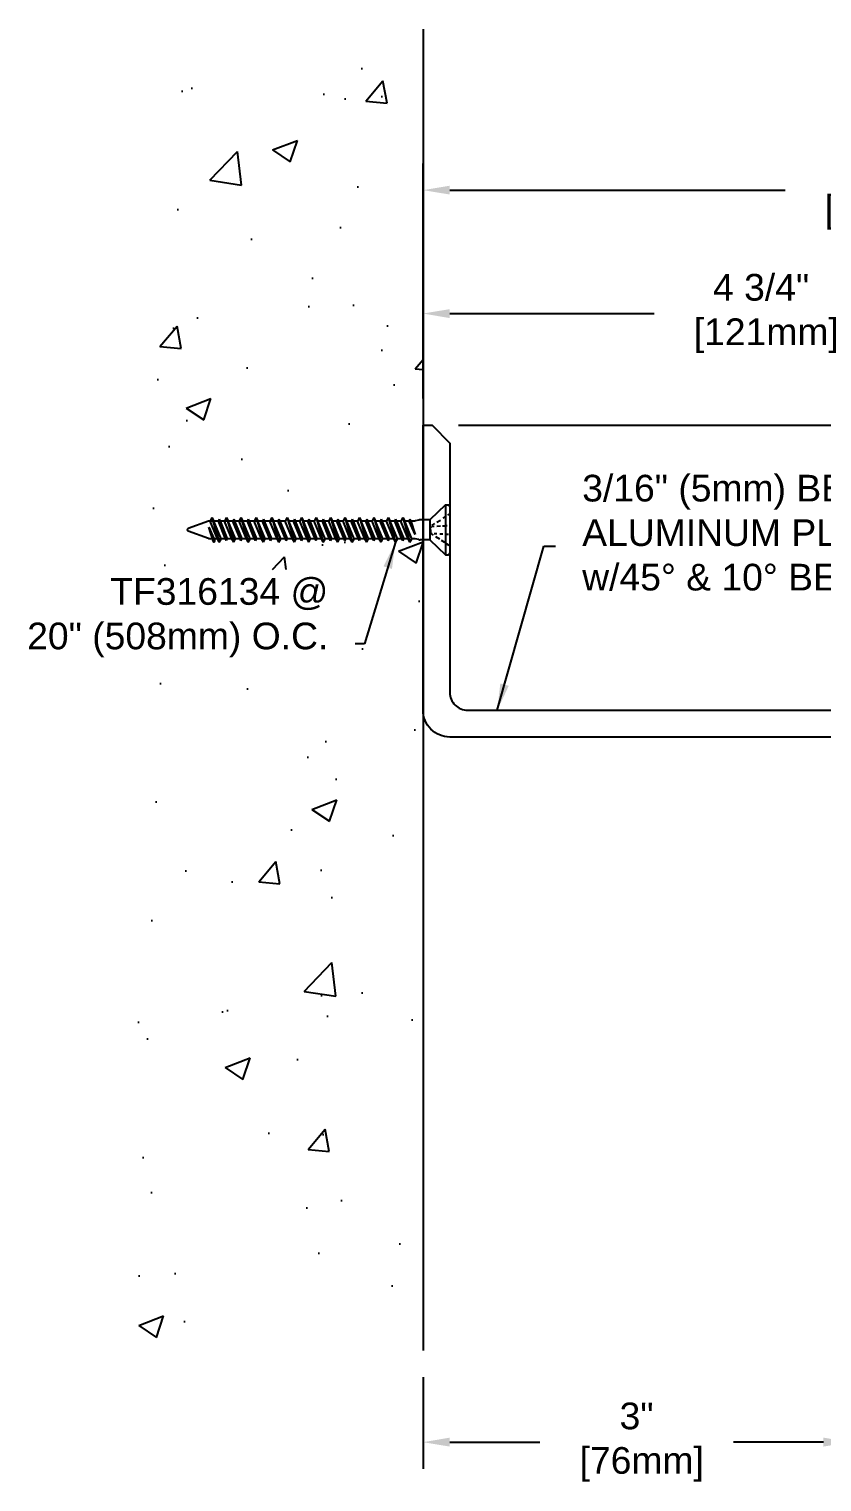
# Model space of a CAD drawing. Header units: inches. Extents: x 3.1 to 36.6, y -1.1 to 9.4.
# Drawn here: x 3.07 to 8.64, y -0.92 to 9.28 of the extents above; entities that cross this region are included whole.
import ezdxf

# ---------------------------------------------------------------- set-up
doc = ezdxf.new("R2010")
doc.units = ezdxf.units.IN
doc.header["$MEASUREMENT"] = 0
for name, color, linetype in [('Anchors', 4, 'Continuous'), ('Conditions', 1, 'Continuous'), ('Dimensions', 3, 'Continuous'), ('Metals', 7, 'Continuous'), ('Text', 2, 'Continuous')]:
    doc.layers.add(name, color=color, linetype=linetype)
doc.styles.add('Arial', font='arial.ttf')
doc.dimstyles.new('Arial', dxfattribs={"dimtxt": 0.1875, "dimasz": 0.1875, "dimexe": 0.1875, "dimexo": 0.1875, "dimgap": 0.1875, "dimtad": 0, "dimtih": 1, "dimtoh": 1, "dimdec": 4, "dimzin": 0, "dimdsep": 46, "dimlunit": 4, "dimtxsty": 'Arial', "dimcen": 0.1875, "dimadec": 0, "dimazin": 0, "dimtfac": 1, "dimtdec": 4, "dimtofl": 0, "dimtmove": 0, "dimatfit": 3, "dimfxl": 0, "dimfrac": 2, "dimtolj": 1, "dimtzin": 0, "dimarcsym": 0})

# ---------------------------------------------------------------- blocks, each defined once
blk = doc.blocks.new('*D8')
at = {"layer": 'Defpoints', "color": 0}
for p in [(12.432, 8.152), (5.842, 6.5), (12.432, 4.5)]:
    blk.add_point(p, dxfattribs=at)
at = {"layer": 'Dimensions', "color": 0, "lineweight": -2}
for p, q in [((5.842, 6.688), (5.842, 8.339)), ((12.432, 4.688), (12.432, 8.339)), ((6.03, 8.152), (8.385, 8.152)), ((12.245, 8.152), (9.89, 8.152))]:
    blk.add_line(p, q, dxfattribs=at)
at = {"layer": 'Dimensions', "color": 0}
for points in [[(6.03, 8.183), (6.03, 8.121), (5.842, 8.152)], [(12.245, 8.183), (12.245, 8.121), (12.432, 8.152)]]:
    blk.add_solid(points, dxfattribs=at)
at = {"layer": 'Dimensions', "color": 0, "insert": (9.137, 8.152), "char_height": 0.1875, "attachment_point": 5, "style": 'Arial'}
blk.add_mtext('\\A1;6 9/16"\\P [167mm]', dxfattribs=at)
blk = doc.blocks.new('*D9')
at = {"layer": 'Defpoints', "color": 0}
for p in [(10.592, 7.285), (5.842, 6.5), (10.592, 4.373)]:
    blk.add_point(p, dxfattribs=at)
at = {"layer": 'Dimensions', "color": 0, "lineweight": -2}
for p, q in [((5.842, 6.688), (5.842, 7.472)), ((10.592, 4.56), (10.592, 7.472)), ((6.03, 7.285), (7.465, 7.285)), ((10.405, 7.285), (8.97, 7.285))]:
    blk.add_line(p, q, dxfattribs=at)
at = {"layer": 'Dimensions', "color": 0}
for points in [[(6.03, 7.316), (6.03, 7.253), (5.842, 7.285)], [(10.405, 7.316), (10.405, 7.253), (10.592, 7.285)]]:
    blk.add_solid(points, dxfattribs=at)
at = {"layer": 'Dimensions', "color": 0, "insert": (8.217, 7.285), "char_height": 0.1875, "attachment_point": 5, "style": 'Arial'}
blk.add_mtext('\\A1;4 3/4"\\P [121mm]', dxfattribs=at)
blk = doc.blocks.new('*D10')
at = {"layer": 'Defpoints', "color": 0}
for p in [(5.842, 0), (8.842, 0), (8.842, -0.644)]:
    blk.add_point(p, dxfattribs=at)
at = {"layer": 'Dimensions', "color": 0, "lineweight": -2}
for p, q in [((5.842, -0.188), (5.842, -0.831)), ((8.842, -0.188), (8.842, -0.831)), ((6.03, -0.644), (6.663, -0.644)), ((8.655, -0.644), (8.022, -0.644))]:
    blk.add_line(p, q, dxfattribs=at)
at = {"layer": 'Dimensions', "color": 0}
for points in [[(6.03, -0.612), (6.03, -0.675), (5.842, -0.644)], [(8.655, -0.612), (8.655, -0.675), (8.842, -0.644)]]:
    blk.add_solid(points, dxfattribs=at)
at = {"layer": 'Dimensions', "color": 0, "insert": (7.342, -0.644), "char_height": 0.1875, "attachment_point": 5, "style": 'Arial'}
blk.add_mtext('\\A1;3"\\P [76mm]', dxfattribs=at)
blk = doc.blocks.new('*D19')
at = {"layer": 'Defpoints', "color": 0}
for p in [(5.905, 6.5), (12.432, 4.5), (13.084, 4.5)]:
    blk.add_point(p, dxfattribs=at)
at = {"layer": 'Dimensions', "color": 0, "lineweight": -2}
for p, q in [((6.092, 6.5), (13.272, 6.5)), ((13.084, 6.312), (13.084, 5.964)), ((13.084, 4.688), (13.084, 5.036)), ((12.62, 4.5), (13.272, 4.5))]:
    blk.add_line(p, q, dxfattribs=at)
at = {"layer": 'Dimensions', "color": 0}
for points in [[(13.053, 6.312), (13.115, 6.312), (13.084, 6.5)], [(13.053, 4.688), (13.115, 4.688), (13.084, 4.5)]]:
    blk.add_solid(points, dxfattribs=at)
at = {"layer": 'Dimensions', "color": 0, "insert": (13.084, 5.5), "char_height": 0.1875, "attachment_point": 5, "style": 'Arial'}
blk.add_mtext('\\A1;2"\\P [51mm]', dxfattribs=at)
blk = doc.blocks.new('TF316134')
for p, q in [((-0.163, 0), (0.163, 0)), ((-0.104, -0.013), (-0.113, 0)), ((-0.176, -0.029), (-0.175, -0.01)), ((-0.176, -0.029), (0.176, -0.029)), ((-0.176, -0.029), (-0.07, -0.141)), ((-0.082, -0.047), (-0.091, -0.032)), ((-0.053, -0.09), (-0.069, -0.066)), ((-0.031, -0.005), (-0.031, 0)), ((-0.03, -0.026), (-0.03, -0.019)), ((-0.028, -0.051), (-0.029, -0.032)), ((-0.026, -0.091), (-0.028, -0.065)), ((0.025, -0.11), (0.026, -0.09)), ((0.027, -0.07), (0.029, -0.048)), ((0.03, -0.026), (0.031, -0.008)), ((0.066, -0.071), (0.049, -0.098)), ((0.07, -0.141), (0.176, -0.029)), ((0.09, -0.035), (0.075, -0.058)), ((0.11, -0.005), (0.098, -0.022)), ((0.176, -0.029), (0.175, -0.01)), ((-0.07, -0.141), (0.07, -0.141)), ((-0.07, -0.141), (-0.07, -0.208)), ((-0.031, -0.125), (-0.044, -0.104)), ((-0.024, -0.126), (-0.025, -0.11)), ((-0.024, -0.135), (-0.011, -0.135)), ((-0.002, -0.135), (0.018, -0.135)), ((0.037, -0.115), (0.024, -0.135)), ((0.024, -0.135), (0.025, -0.125)), ((0.07, -0.141), (0.07, -0.208)), ((-0.086, -0.33), (0.086, -0.28)), ((-0.074, -0.28), (0.032, -0.243)), ((-0.074, -0.28), (-0.062, -0.273)), ((-0.074, -0.28), (-0.062, -0.286)), ((-0.069, -0.218), (-0.063, -0.244)), ((-0.062, -0.273), (0.032, -0.243)), ((0.032, -0.243), (-0.062, -0.286)), ((-0.062, -0.253), (-0.062, -0.273)), ((0.062, -0.267), (-0.062, -0.317)), ((-0.062, -0.286), (-0.062, -0.317)), ((0.062, -0.293), (-0.062, -0.343)), ((0.062, -0.253), (0.062, -0.267)), ((0.086, -0.28), (0.062, -0.267)), ((0.086, -0.28), (0.062, -0.293)), ((0.062, -0.293), (0.062, -0.324)), ((0.069, -0.218), (0.063, -0.244)), ((-0.086, -0.33), (-0.062, -0.317)), ((-0.086, -0.33), (-0.062, -0.343)), ((-0.086, -0.432), (0.086, -0.381)), ((-0.074, -0.381), (0.074, -0.33)), ((-0.074, -0.381), (-0.062, -0.375)), ((-0.074, -0.381), (-0.062, -0.387)), ((-0.062, -0.375), (0.062, -0.324)), ((0.062, -0.337), (-0.062, -0.387)), ((-0.062, -0.343), (-0.062, -0.375)), ((0.062, -0.368), (-0.062, -0.419)), ((-0.062, -0.387), (-0.062, -0.419)), ((0.062, -0.394), (-0.062, -0.445)), ((0.074, -0.33), (0.062, -0.324)), ((0.074, -0.33), (0.062, -0.337)), ((0.062, -0.337), (0.062, -0.368)), ((0.086, -0.381), (0.062, -0.368)), ((0.086, -0.381), (0.062, -0.394)), ((0.062, -0.394), (0.062, -0.426)), ((-0.086, -0.432), (-0.062, -0.419)), ((-0.086, -0.432), (-0.062, -0.445)), ((-0.086, -0.533), (0.086, -0.483)), ((-0.074, -0.483), (0.074, -0.432)), ((-0.074, -0.483), (-0.062, -0.477)), ((-0.074, -0.483), (-0.062, -0.489)), ((-0.062, -0.477), (0.062, -0.426)), ((0.062, -0.438), (-0.062, -0.489)), ((-0.062, -0.445), (-0.062, -0.477)), ((0.062, -0.47), (-0.062, -0.521)), ((-0.062, -0.489), (-0.062, -0.521)), ((0.062, -0.496), (-0.062, -0.546)), ((0.074, -0.432), (0.062, -0.426)), ((0.074, -0.432), (0.062, -0.438)), ((0.062, -0.438), (0.062, -0.47)), ((0.086, -0.483), (0.062, -0.47)), ((0.086, -0.483), (0.062, -0.496)), ((0.062, -0.496), (0.062, -0.527)), ((-0.086, -0.533), (-0.062, -0.521)), ((-0.086, -0.533), (-0.062, -0.546)), ((-0.086, -0.635), (0.086, -0.584)), ((-0.074, -0.584), (0.074, -0.533)), ((-0.074, -0.584), (-0.062, -0.578)), ((-0.074, -0.584), (-0.062, -0.59)), ((-0.062, -0.578), (0.062, -0.527)), ((0.062, -0.54), (-0.062, -0.59)), ((-0.062, -0.546), (-0.062, -0.578)), ((0.062, -0.571), (-0.062, -0.622)), ((-0.062, -0.59), (-0.062, -0.622)), ((0.062, -0.597), (-0.062, -0.648)), ((0.074, -0.533), (0.062, -0.527)), ((0.074, -0.533), (0.062, -0.54)), ((0.062, -0.54), (0.062, -0.571)), ((0.086, -0.584), (0.062, -0.571)), ((0.086, -0.584), (0.062, -0.597)), ((0.062, -0.597), (0.062, -0.629)), ((-0.086, -0.635), (-0.062, -0.622)), ((-0.086, -0.635), (-0.062, -0.648)), ((-0.086, -0.737), (0.086, -0.686)), ((-0.074, -0.686), (0.074, -0.635)), ((-0.074, -0.686), (-0.062, -0.68)), ((-0.074, -0.686), (-0.062, -0.692)), ((-0.062, -0.68), (0.062, -0.629)), ((0.062, -0.641), (-0.062, -0.692)), ((-0.062, -0.648), (-0.062, -0.68)), ((0.062, -0.673), (-0.062, -0.724)), ((-0.062, -0.692), (-0.062, -0.724)), ((0.062, -0.699), (-0.062, -0.75)), ((0.074, -0.635), (0.062, -0.629)), ((0.074, -0.635), (0.062, -0.641)), ((0.062, -0.641), (0.062, -0.673)), ((0.086, -0.686), (0.062, -0.673)), ((0.086, -0.686), (0.062, -0.699)), ((0.062, -0.699), (0.062, -0.73)), ((-0.086, -0.737), (-0.062, -0.724)), ((-0.086, -0.737), (-0.062, -0.75)), ((-0.086, -0.838), (0.086, -0.787)), ((-0.074, -0.787), (0.074, -0.737)), ((-0.074, -0.787), (-0.062, -0.781)), ((-0.074, -0.787), (-0.062, -0.794)), ((-0.062, -0.781), (0.062, -0.73)), ((0.062, -0.743), (-0.062, -0.794)), ((-0.062, -0.75), (-0.062, -0.781)), ((0.062, -0.774), (-0.062, -0.825)), ((-0.062, -0.794), (-0.062, -0.825)), ((0.062, -0.8), (-0.062, -0.851)), ((0.074, -0.737), (0.062, -0.73)), ((0.074, -0.737), (0.062, -0.743)), ((0.062, -0.743), (0.062, -0.774)), ((0.086, -0.787), (0.062, -0.774)), ((0.086, -0.787), (0.062, -0.8)), ((0.062, -0.8), (0.062, -0.832)), ((-0.086, -0.838), (-0.062, -0.825)), ((-0.086, -0.838), (-0.062, -0.851)), ((-0.086, -0.94), (0.086, -0.889)), ((-0.074, -0.889), (0.074, -0.838)), ((-0.074, -0.889), (-0.062, -0.883)), ((-0.074, -0.889), (-0.062, -0.895)), ((-0.062, -0.883), (0.062, -0.832)), ((0.062, -0.844), (-0.062, -0.895)), ((-0.062, -0.851), (-0.062, -0.883)), ((0.062, -0.876), (-0.062, -0.927)), ((-0.062, -0.895), (-0.062, -0.927)), ((0.062, -0.902), (-0.062, -0.953)), ((0.074, -0.838), (0.062, -0.832)), ((0.074, -0.838), (0.062, -0.844)), ((0.062, -0.844), (0.062, -0.876)), ((0.086, -0.889), (0.062, -0.876)), ((0.086, -0.889), (0.062, -0.902)), ((0.062, -0.902), (0.062, -0.934)), ((-0.086, -0.94), (-0.062, -0.927)), ((-0.086, -0.94), (-0.062, -0.953)), ((-0.086, -1.041), (0.086, -0.991)), ((-0.074, -0.991), (0.074, -0.94)), ((-0.074, -0.991), (-0.062, -0.984)), ((-0.074, -0.991), (-0.062, -0.997)), ((-0.062, -0.984), (0.062, -0.934)), ((0.062, -0.946), (-0.062, -0.997)), ((-0.062, -0.953), (-0.062, -0.984)), ((0.062, -0.978), (-0.062, -1.028)), ((-0.062, -0.997), (-0.062, -1.028)), ((0.062, -1.003), (-0.062, -1.054)), ((0.074, -0.94), (0.062, -0.934)), ((0.074, -0.94), (0.062, -0.946)), ((0.062, -0.946), (0.062, -0.978)), ((0.086, -0.991), (0.062, -0.978)), ((0.086, -0.991), (0.062, -1.003)), ((0.062, -1.003), (0.062, -1.035)), ((-0.086, -1.041), (-0.062, -1.028)), ((-0.086, -1.041), (-0.062, -1.054)), ((-0.086, -1.143), (0.086, -1.092)), ((-0.074, -1.092), (0.074, -1.041)), ((-0.074, -1.092), (-0.062, -1.086)), ((-0.074, -1.092), (-0.062, -1.098)), ((-0.062, -1.086), (0.062, -1.035)), ((0.062, -1.047), (-0.062, -1.098)), ((-0.062, -1.054), (-0.062, -1.086)), ((0.062, -1.079), (-0.062, -1.13)), ((-0.062, -1.098), (-0.062, -1.13)), ((0.062, -1.105), (-0.062, -1.156)), ((0.074, -1.041), (0.062, -1.035)), ((0.074, -1.041), (0.062, -1.047)), ((0.062, -1.047), (0.062, -1.079)), ((0.086, -1.092), (0.062, -1.079)), ((0.086, -1.092), (0.062, -1.105)), ((0.062, -1.105), (0.062, -1.137)), ((0.062, -1.111), (0.062, -1.143)), ((-0.086, -1.143), (-0.062, -1.13)), ((-0.086, -1.143), (-0.062, -1.156)), ((-0.086, -1.251), (0.086, -1.2)), ((-0.074, -1.2), (0.074, -1.149)), ((-0.074, -1.2), (-0.062, -1.194)), ((-0.074, -1.2), (-0.062, -1.206)), ((-0.062, -1.194), (0.062, -1.143)), ((0.062, -1.155), (-0.062, -1.206)), ((-0.062, -1.156), (-0.062, -1.182)), ((-0.062, -1.182), (-0.062, -1.681)), ((0.062, -1.187), (-0.062, -1.238)), ((0.062, -1.213), (-0.062, -1.264)), ((0.074, -1.149), (0.062, -1.143)), ((0.074, -1.149), (0.062, -1.155)), ((0.062, -1.149), (0.062, -1.182)), ((0.062, -1.155), (0.062, -1.187)), ((0.062, -1.182), (0.062, -1.681)), ((0.086, -1.2), (0.062, -1.187)), ((0.086, -1.2), (0.062, -1.213)), ((0.062, -1.221), (0.062, -1.253)), ((-0.086, -1.251), (-0.062, -1.238)), ((-0.086, -1.251), (-0.062, -1.264)), ((-0.086, -1.361), (0.086, -1.31)), ((-0.074, -1.31), (0.074, -1.259)), ((-0.074, -1.31), (-0.062, -1.304)), ((-0.074, -1.31), (-0.062, -1.316)), ((-0.062, -1.304), (0.062, -1.253)), ((0.062, -1.265), (-0.062, -1.316)), ((0.062, -1.297), (-0.062, -1.348)), ((0.062, -1.323), (-0.062, -1.374)), ((0.074, -1.259), (0.062, -1.253)), ((0.074, -1.259), (0.062, -1.265)), ((0.062, -1.265), (0.062, -1.297)), ((0.086, -1.31), (0.062, -1.297)), ((0.086, -1.31), (0.062, -1.323)), ((-0.086, -1.361), (-0.062, -1.348)), ((-0.086, -1.361), (-0.062, -1.374)), ((-0.086, -1.467), (0.086, -1.416)), ((-0.074, -1.416), (0.074, -1.365)), ((-0.074, -1.416), (-0.062, -1.41)), ((-0.074, -1.416), (-0.062, -1.422)), ((-0.062, -1.41), (0.062, -1.359)), ((0.062, -1.371), (-0.062, -1.422)), ((0.062, -1.403), (-0.062, -1.454)), ((0.062, -1.429), (-0.062, -1.479)), ((0.062, -1.327), (0.062, -1.359)), ((0.074, -1.365), (0.062, -1.359)), ((0.074, -1.365), (0.062, -1.371)), ((0.062, -1.371), (0.062, -1.403)), ((0.086, -1.416), (0.062, -1.403)), ((0.086, -1.416), (0.062, -1.429)), ((-0.086, -1.467), (-0.062, -1.454)), ((-0.086, -1.467), (-0.062, -1.479)), ((-0.086, -1.569), (0.086, -1.518)), ((-0.074, -1.518), (0.074, -1.467)), ((-0.074, -1.518), (-0.062, -1.512)), ((-0.074, -1.518), (-0.062, -1.524)), ((-0.062, -1.512), (0.062, -1.461)), ((0.062, -1.473), (-0.062, -1.524)), ((0.062, -1.505), (-0.062, -1.556)), ((0.062, -1.531), (-0.062, -1.582)), ((0.062, -1.429), (0.062, -1.461)), ((0.074, -1.467), (0.062, -1.461)), ((0.074, -1.467), (0.062, -1.473)), ((0.062, -1.473), (0.062, -1.505)), ((0.086, -1.518), (0.062, -1.505)), ((0.086, -1.518), (0.062, -1.531)), ((-0.086, -1.569), (-0.062, -1.556)), ((-0.086, -1.569), (-0.062, -1.582)), ((-0.086, -1.671), (0.086, -1.62)), ((-0.074, -1.62), (0.074, -1.569)), ((-0.074, -1.62), (-0.062, -1.614)), ((-0.074, -1.62), (-0.062, -1.626)), ((-0.062, -1.614), (0.062, -1.563)), ((0.062, -1.576), (-0.062, -1.626)), ((0.062, -1.607), (-0.062, -1.658)), ((0.062, -1.532), (0.062, -1.563)), ((0.074, -1.569), (0.062, -1.563)), ((0.074, -1.569), (0.062, -1.576)), ((0.062, -1.576), (0.062, -1.607)), ((0.086, -1.62), (0.062, -1.607)), ((0.086, -1.62), (0.062, -1.633)), ((-0.086, -1.671), (-0.062, -1.658)), ((-0.086, -1.671), (-0.062, -1.684)), ((0.062, -1.633), (-0.062, -1.684)), ((-0.06, -1.696), (-0.01, -1.839)), ((-0.019, -1.693), (0.077, -1.65)), ((-0.019, -1.693), (0.088, -1.656)), ((0.077, -1.663), (-0.019, -1.693)), ((0.06, -1.696), (0.01, -1.839)), ((0.088, -1.656), (0.077, -1.65)), ((0.088, -1.656), (0.077, -1.663))]:
    blk.add_line(p, q)
for centre, radius, start, end in [((-0.163, -0.011), 0.0112, 90, 175), ((0.163, -0.011), 0.0112, 5, 90), ((-0.023, -0.208), 0.0465, 180, 191.9357), ((-0.109, -0.253), 0.0465, 0, 11.9357), ((0.109, -0.253), 0.0465, 168.0643, 180), ((0.023, -0.208), 0.0465, 348.0643, 0), ((-0.016, -1.681), 0.0465, 180, 199.3058), ((0.016, -1.681), 0.0465, 340.6942, 0), ((0, -1.834), 0.0106, 204.1001, 335.8999)]:
    blk.add_arc(centre, radius, start, end)
blk = doc.blocks.new('316alumplt')
blk.add_lwpolyline([(10.592, 4.31), (6.03, 4.31, -0.414214), (5.842, 4.498), (5.842, 6.5), (5.905, 6.5), (6.03, 6.375), (6.03, 4.623, 0.414214), (6.155, 4.498), (9.883, 4.498), (10.592, 4.373)], format="xyb", close=True)

msp = doc.modelspace()

# ---------------------------------------------------------------- hatches: boundary and pattern name
at = {"layer": 'Conditions'}
h = msp.add_hatch(dxfattribs=at)
h.set_pattern_fill('AR-CONC', color=256, scale=0.25, style=0)
h.paths.add_polyline_path([(5.84224, 9.28356), (3.83476, 9.28356), (3.83476, 5.48634), (5.31999, 5.48634), (5.31999, 4.78587), (3.83476, 4.78587), (3.83476, 0), (5.84224, 0), (5.84224, 5.69567), (5.81678, 5.69567), (5.78606, 5.70216, 0.05212645), (5.77644, 5.70317), (5.76307, 5.70317), (5.75015, 5.67917), (5.73722, 5.70317), (5.70553, 5.70317), (5.69937, 5.69172), (5.6932, 5.70317), (5.66151, 5.70317), (5.64858, 5.67917), (5.63566, 5.70317), (5.60397, 5.70317), (5.5978, 5.69172), (5.59164, 5.70317), (5.55995, 5.70317), (5.54702, 5.67917), (5.5341, 5.70317), (5.5024, 5.70317), (5.49624, 5.69172), (5.49008, 5.70317), (5.45838, 5.70317), (5.44546, 5.67917), (5.43253, 5.70317), (5.40084, 5.70317), (5.39468, 5.69172), (5.38851, 5.70317), (5.35682, 5.70317), (5.3439, 5.67917), (5.33097, 5.70317), (5.29928, 5.70317), (5.29312, 5.69172), (5.28695, 5.70317), (5.25526, 5.70317), (5.24233, 5.67917), (5.22941, 5.70317), (5.19772, 5.70317), (5.19155, 5.69172), (5.18539, 5.70317), (5.1537, 5.70317), (5.14077, 5.67917), (5.12785, 5.70317), (5.09615, 5.70317), (5.08999, 5.69172), (5.08383, 5.70317), (5.05213, 5.70317), (5.03921, 5.67917), (5.02628, 5.70317), (4.99459, 5.70317), (4.98843, 5.69172), (4.98226, 5.70317), (4.95057, 5.70317), (4.93765, 5.67917), (4.92472, 5.70317), (4.88671, 5.70317), (4.88055, 5.69172), (4.87438, 5.70317), (4.84269, 5.70317), (4.82977, 5.67917), (4.81684, 5.70317), (4.77658, 5.70317), (4.77042, 5.69172), (4.76426, 5.70317), (4.73256, 5.70317), (4.71964, 5.67917), (4.70671, 5.70317), (4.67095, 5.70317), (4.66479, 5.69172), (4.65862, 5.70317), (4.62693, 5.70317), (4.61401, 5.67917), (4.60108, 5.70317), (4.56869, 5.70317), (4.56253, 5.69172), (4.55636, 5.70317), (4.52467, 5.70317), (4.51174, 5.67917), (4.49882, 5.70317), (4.46643, 5.70317), (4.46026, 5.69172), (4.4541, 5.70317), (4.42241, 5.70317), (4.40948, 5.67917), (4.39656, 5.70317), (4.37294, 5.70317), (4.37947, 5.68865), (4.37331, 5.67721), (4.36715, 5.68865), (4.36248, 5.70317), (4.34111, 5.70317), (4.1926, 5.7552, -0.77412328), (4.1926, 5.77564), (4.34111, 5.82767), (4.34578, 5.82767), (4.3587, 5.85167), (4.37163, 5.82767), (4.40332, 5.82767), (4.40948, 5.83911), (4.41565, 5.82767), (4.44804, 5.82767), (4.46096, 5.85167), (4.47389, 5.82767), (4.50558, 5.82767), (4.51174, 5.83911), (4.51791, 5.82767), (4.5503, 5.82767), (4.56322, 5.85167), (4.57615, 5.82767), (4.60784, 5.82767), (4.61401, 5.83911), (4.62017, 5.82767), (4.65593, 5.82767), (4.66886, 5.85167), (4.68178, 5.82767), (4.71348, 5.82767), (4.71964, 5.83911), (4.7258, 5.82767), (4.76606, 5.82767), (4.77899, 5.85167), (4.79191, 5.82767), (4.8236, 5.82767), (4.82977, 5.83911), (4.83593, 5.82767), (4.84808, 5.82767), (4.87394, 5.82767), (4.88687, 5.85167), (4.89979, 5.82767), (4.93148, 5.82767), (4.93765, 5.83911), (4.94381, 5.82767), (4.9755, 5.82767), (4.98843, 5.85167), (5.00135, 5.82767), (5.03305, 5.82767), (5.03921, 5.83911), (5.04537, 5.82767), (5.07707, 5.82767), (5.08999, 5.85167), (5.10292, 5.82767), (5.13461, 5.82767), (5.14077, 5.83911), (5.14693, 5.82767), (5.17863, 5.82767), (5.19155, 5.85167), (5.20448, 5.82767), (5.23617, 5.82767), (5.24233, 5.83911), (5.2485, 5.82767), (5.28019, 5.82767), (5.29312, 5.85167), (5.30604, 5.82767), (5.33773, 5.82767), (5.3439, 5.83911), (5.35006, 5.82767), (5.38175, 5.82767), (5.39468, 5.85167), (5.4076, 5.82767), (5.4393, 5.82767), (5.44546, 5.83911), (5.45162, 5.82767), (5.48332, 5.82767), (5.49624, 5.85167), (5.50917, 5.82767), (5.54086, 5.82767), (5.54702, 5.83911), (5.55318, 5.82767), (5.58488, 5.82767), (5.5978, 5.85167), (5.61073, 5.82767), (5.64242, 5.82767), (5.64858, 5.83911), (5.65475, 5.82767), (5.68644, 5.82767), (5.69937, 5.85167), (5.71229, 5.82767), (5.74398, 5.82767), (5.75015, 5.83911), (5.75631, 5.82767), (5.77644, 5.82767, 0.05212645), (5.78606, 5.82867), (5.81678, 5.83517), (5.84224, 5.83517), (5.84224, 6.5)])

# ---------------------------------------------------------------- linework, layer by layer
msp.add_line((5.84224, 9.28356), (5.84224, 0), dxfattribs=at)

# ---------------------------------------------------------------- block references
at = {"layer": 'Anchors', "rotation": 270}
msp.add_blockref('TF316134', (6.02974, 5.76542), dxfattribs=at)
at = {"layer": 'Metals'}
msp.add_blockref('316alumplt', (0, 0), dxfattribs=at)

# ---------------------------------------------------------------- texts
at = {"layer": 'Text', "char_height": 0.1875, "style": 'Arial'}
for s, insert, attachment_point in [('3/16" (5mm) BENT\\PALUMINUM PLATE\\Pw/45° & 10° BEVELS', (6.96005, 5.74448), 4), ('TF316134 @\\P20" (508mm) O.C.', (5.17642, 4.86974), 9)]:
    msp.add_mtext(s, dxfattribs=dict(at, insert=insert, attachment_point=attachment_point))

# ---------------------------------------------------------------- dimensions: what is measured, and where the dimension line sits
at = {"layer": 'Dimensions'}
for base, p1, p2, picture, middle in [((12.43224, 8.15185), (5.84224, 6.5), (12.43224, 4.5), '*D8', (9.13724, 8.15185)), ((10.59224, 7.28468), (5.84224, 6.5), (10.59224, 4.3725), '*D9', (8.21724, 7.28468)), ((8.84224, -0.64369), (5.84224, 0), (8.84224, 0), '*D10', (7.34224, -0.64369))]:
    dim = msp.add_linear_dim(base=base, p1=p1, p2=p2, dimstyle='Arial', override={"dimpost": '\\X'}, dxfattribs=at)
    dim.commit()
    dim.dimension.update_dxf_attribs({"geometry": picture, "text_midpoint": middle, "dimtype": 160})
dim = msp.add_linear_dim(base=(13.08406, 4.5), p1=(5.90474, 6.5), p2=(12.43224, 4.5), angle=90, dimstyle='Arial', override={"dimpost": '\\X'}, dxfattribs=at)
dim.commit()
dim.dimension.update_dxf_attribs({"geometry": '*D19', "text_midpoint": (13.08406, 5.5), "dimtype": 160})

# ---------------------------------------------------------------- leaders
at = {"layer": 'Text', "annotation_type": 0, "has_hookline": 1}
for points, hookline_direction, text_width in [([(5.64858, 5.67917), (5.43002, 4.96349), (5.36392, 4.96349)], 1, 2.08578), ([(6.36323, 4.4975), (6.68974, 5.65073), (6.77255, 5.65073)], 0, 2.45195)]:
    msp.add_leader(points, dimstyle='Arial', override={"dimgap": 0.1875, "dimtad": 0}, dxfattribs=dict(at, hookline_direction=hookline_direction, text_width=text_width))

doc.saveas('drawing.dxf')
